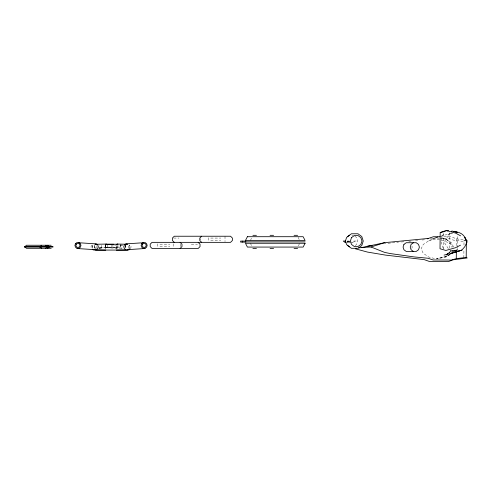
<?xml version="1.0" encoding="UTF-8"?>
<svg xmlns="http://www.w3.org/2000/svg" width="492" height="492" viewBox="0 0 492 492"><rect width="100%" height="100%" fill="white"/><g stroke="black" fill="none" stroke-linecap="round" stroke-linejoin="round"><path stroke-width="0.37" stroke-dasharray="2.46 1.84" d="M443.495 249.05L443.673 232.821L440.857 241.32L443.255 248.349M449.62 248.171L449.786 232.624M456.404 245.692L456.478 238.835L451.385 236.861A10.738 0.375 0.6 0 0 443.821 236.75L440.832 236.744M457.308 249.979L457.326 248.46M457.332 247.704L457.474 234.789M463.839 257.82L463.925 250.034M463.974 245.077L464.011 241.535L453.021 240.028L448.852 238.276L439.663 238.19M105.509 245.594L105.509 249.149M105.811 248.995L105.811 245.44M116.272 245.44L116.272 248.995M116.573 249.149L116.573 245.594M125.38 247.261L125.724 245.453M128.769 248.312L128.652 245.323M94.784 245.336L94.439 247.119L94.784 248.927M411.792 248.423L412.228 247.076L411.349 244.389M91.567 245.127L90.989 246.904L91.567 248.681M96.684 248.116L97.072 246.929L96.684 245.748M125.595 245.151L125.017 246.929L125.595 248.706M130.515 248.681L131.093 246.904L130.515 245.127M298.484 245.803L299.548 243.269M250.471 240.508L251.824 237.341M347.254 242.261L348.773 241.037L351.042 241.037M350.322 242.261L352.623 242.261L354.148 241.037M449.196 252.605L450.34 251.726M355.236 245.514L356.46 244.629L357.623 241.037L356.46 237.445L354.627 236.117M449.233 252.685L450.979 251.424M432.062 239.223L428.815 240.76L423.261 244.438L421.115 248.798L423.169 253.202L428.637 256.996L436.342 258.952L444.731 256.972L450.887 254.155M449.873 254.653L445.414 257.328L436.65 258.669L445.076 256.67L449.799 254.505M448.415 252.673L450.285 251.627M445.076 256.67L449.866 254.469M452.788 233.128L448.126 234.629L449.485 233.928L444.073 242.101L448.507 248.921M352.623 242.261L356.454 241.037L351.798 241.037M440.746 236.178L452.209 233.128M428.815 240.76L436.558 238.958L444.903 241.135L450.998 244.087L453.04 247.255M384.449 243.694L385.802 243.497M388.028 243.282L391.743 242.925M392.487 242.851L398.428 242.285M401.404 241.996L404.375 241.713M408.827 241.283L411.06 241.074M415.506 240.643L417.726 240.434M422.173 240.004L424.393 239.795M99.206 247.544L107.502 247.285L107.502 244.087M100.067 247.839A20.922 0.658 0 0 1 105.632 247.593L117.988 247.273L117.988 244.216M351.903 235.225L353.41 235.225M173.67 238.067L178.983 238.067M210.748 238.067L220.785 238.067M210.748 240.508L220.785 240.508M347.081 242.261L350.095 242.261M159.949 244.18L169.795 244.18M191.327 244.18L197.452 244.18M159.949 246.621L169.795 246.621M107.502 247.138L117.988 247.273M101.616 245.373L101.616 248.423L99.095 248.423L99.095 245.373M430.113 238.116L432.314 238.134M437.456 238.171L438.925 238.183M456.478 238.835L463.556 239.948M441.262 237.673L445.611 238.983L447.062 239.887L441.084 237.734M346.983 241.24L349.548 242.058M349.468 242.058L346.343 241.037L348.662 241.037L350.187 242.261M347.832 241.037L349.529 241.953M453.581 246.947L451.269 242.568L445.611 238.983L450.438 242.624L451.293 247.187M250.471 243.269L251.553 245.803M298.22 237.341L299.548 240.508M225.01 236.234L225.01 241.578M208.805 237.759L208.805 241.578M200.699 238.675L200.699 239.899M180.38 244.18L180.38 246.621M173.172 243.872L173.172 246.929M157.772 243.872L157.772 246.929M125.688 245.244L125.688 248.337M120.214 244.598L120.214 247.648A32.103 1.009 0 0 0 122.305 248.097M120.128 244.708L120.128 247.765M117.496 245.668L117.496 247.193M112.945 244.087L112.945 247.138M111.875 244.499L111.875 247.55M105.632 244.536L105.632 247.593M105.472 244.29L105.472 247.341M105.362 244.278L105.362 247.335A32.41 1.021 0 0 0 122.631 248.294M94.747 245.754L94.747 248.048M96.118 248.245A24.618 0.775 0 0 1 97.072 247.648M101.616 248.423A20.922 0.658 0 0 1 98.628 248.134M94.747 244.991A24.618 0.775 0 0 1 95.073 244.788M105.362 247.335A10.307 0.326 0 0 1 115.725 247.353A10.307 0.326 0 0 1 120.214 247.648M122.631 245.237A32.41 1.021 0 0 1 119.734 245.188M115.934 245.096A32.41 1.021 0 0 1 114.55 245.053M122.305 245.047A32.103 1.009 0 0 1 120.454 244.825M92.859 245.004L92.281 246.787L92.859 248.565L92.281 246.787L92.859 245.01M129.802 246.787L129.224 248.565L129.802 246.787L129.224 245.004L129.802 246.787"/><path stroke-width="0.74" d="M446.865 230.988L448.353 230.643L446.096 230.465L440.186 232.538L440.014 248.767L445.881 250.459L455.42 247.747L460.5 245.188M358.705 247.9A112.52 3.942 0.6 0 1 370.999 246.984L384.59 252.378L390.211 253.558L414.166 256.929L428.095 258.263L433.114 259.991L443.569 260.01A10.738 0.375 0.6 0 1 451.133 260.12L456.268 258.657L456.342 251.793M355.495 248.614L356.589 248.251L355.341 248.798L367.512 252.082L385.673 255.127L424.184 259.616L429.122 261.369L448.599 261.535L452.806 259.85L467.216 257.974L466.201 257.384L466.385 240.391L467.4 240.982M47.706 248.3L49.464 246.467L49.464 247.076L47.706 245.244M53.025 246.467L24.6 246.467L24.6 247.076L26.433 245.244L51.193 245.244M45.676 248.3L47.509 246.467L47.509 247.076L45.676 245.244M201.634 236.234L199.801 238.067L199.801 240.508L201.634 242.347M180.097 248.454L181.972 246.621L181.972 244.18L180.097 242.347M41.685 245.244L39.747 247.076L39.747 246.467L41.685 248.3M448.046 253.485L446.902 254.364L448.071 253.528M347.61 236.547L351.417 233.774L357.979 233.774L361.792 236.547L363.25 241.037L361.792 245.526L357.979 248.3L351.417 248.3L347.61 245.526M349.64 235.225L346.596 237.445L345.427 241.037L346.596 244.629L349.64 246.849M413.397 242.722L411.109 244.389L410.23 247.076L411.109 249.77L413.397 251.437M129.87 249.192L128.867 249.918L127.231 250.041L116.364 250.139M105.719 250.139L94.858 250.041L93.222 249.918L92.219 249.192M432.671 238.903L437.917 237.033M427.24 238.835L433.366 236.732L440.088 236.744M370.999 246.984L384.695 242.661L428.304 238.442M451.201 231.32L452.166 231.055L457.498 232.513L454.227 231.332L453.28 231.578M444.067 255.102L453.901 252.697L461.834 250.139L464.694 246.83L467.037 242.162L464.792 237.495L466.736 241.707M361.153 247.66L384.695 242.661M440.186 232.538L445.383 231.332M367.579 246.16L372.124 245.496M456.268 258.657L466.201 257.384M94.968 249.795L96.241 249.684L97.754 248.595L98.332 246.818L97.754 244.973L96.241 243.884L78.874 242.753M125.645 244.26L127.01 244.155M143.215 242.753L125.841 243.884L124.328 244.973L123.756 246.744L124.328 248.595L125.841 249.684M127.711 249.647L145.078 248.515M116.463 244.29L117.988 244.216L105.472 244.29M127.748 250.065L95.694 250.071M95.694 244.266L106.727 244.063M252.9 235.324L256.443 235.324M270.065 235.324L273.607 235.324M294.075 235.324L297.617 235.324M245.908 241.105L240.606 241.105L240.606 242.101L245.908 242.101M345.562 241.037L343.287 241.037L344.818 242.261L346.036 242.261M245.453 241.886L305.089 241.886M24.6 247.076L53.025 247.076M51.193 248.3L26.433 248.3L24.6 246.467M252.9 248.454L256.443 248.454M270.065 248.454L273.607 248.454M294.075 248.454L297.617 248.454M117.207 244.063L127.748 244.253M77.004 248.515L94.372 249.647M95.079 244.155L96.438 244.26M464.042 240.594L465.229 240.773M452.087 250.822L454.011 251.326L457.308 249.979L451.951 251.049L450.303 250.612M446.096 230.465L455.58 233.091L460.598 235.852M454.799 231.529C461.041 232.378 465.038 235.274 466.637 241.424M198.184 242.347L200.023 244.18L200.023 246.621L198.184 248.454L152.053 248.454L150.201 246.621L150.201 244.18L152.053 242.347L230.551 242.347L232.39 240.508L232.39 238.067L230.551 236.234L174.266 236.234L172.428 238.067L172.428 240.508L174.266 242.347M242.574 241.105L242.525 242.101M105.362 244.278A10.307 0.326 0 0 1 113.806 244.272M75.491 243.651L74.913 245.428L75.491 247.205L77.004 248.3L78.874 248.3L80.387 247.205L80.965 245.428L80.387 243.651L78.874 242.55L77.004 242.55L75.491 243.651M76.266 244.173L75.873 245.391L76.266 246.603L77.299 247.353L78.579 247.353L79.606 246.603L79.999 245.391L79.606 244.173L78.579 243.423L77.299 243.423L76.266 244.173M141.702 243.651L141.124 245.428L141.702 247.205L143.215 248.3L145.078 248.3L146.591 247.205L147.169 245.428L146.591 243.651L145.078 242.55L143.215 242.55L141.702 243.651M142.477 244.173L142.083 245.391L142.477 246.603L143.51 247.353L144.783 247.353L145.816 246.603L146.21 245.391L145.816 244.173L144.783 243.423L143.51 243.423L142.477 244.173M351.491 237.624L350.384 241.037L351.491 244.45L354.388 246.56L357.967 246.56L360.864 244.45L361.971 241.037L360.864 237.624L357.967 235.52L354.388 235.52L351.491 237.624M403.944 244.389L403.071 247.076L403.944 249.77L406.232 251.437L416.226 251.437L418.514 249.77L419.393 247.076L418.514 244.389L416.226 242.722L406.232 242.722L403.944 244.389M247.402 236.707L245.453 240.508L305.089 240.508L303.14 236.707L247.402 236.707M305.089 243.269L303.14 247.07L247.402 247.07L245.453 243.269L305.089 243.269M461.834 250.139L450.715 253.411L461.834 250.139"/></g></svg>
